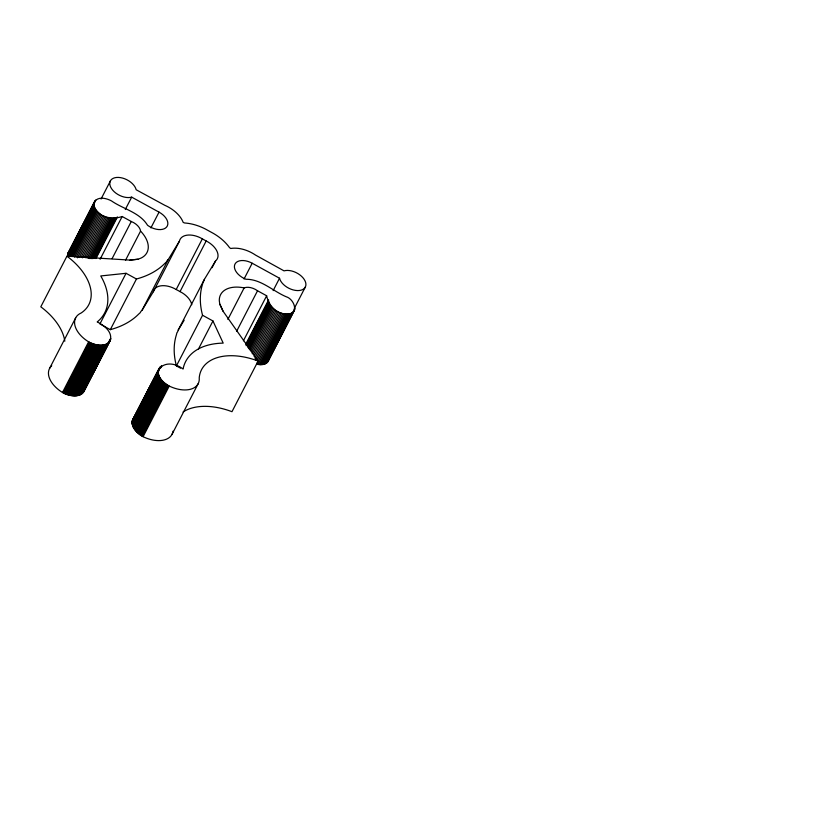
<?xml version="1.0" encoding="UTF-8"?>
<svg xmlns="http://www.w3.org/2000/svg" width="816" height="816" viewBox="0 0 816 816"><rect width="100%" height="100%" fill="white"/><g stroke="black" fill="none" stroke-linecap="round" stroke-linejoin="round"><path stroke-width="1.22" d="M173.033 431.164A25.602 15.443 27.3 0 1 143.096 436.703C136.751 433.49 128.255 424.646 134.11 417.547M94.646 201.409L94.085 205.969L67.952 256.612L68.105 252.858L94.646 201.409C98.665 196.238 106.529 198.257 111.466 200.899C123.236 209.11 139.709 212.364 147.574 225.308A14.29 8.619 27.3 0 0 166.546 227.123A14.29 8.619 27.3 0 0 159.038 212.14L131.692 197.135A14.29 8.619 27.3 0 1 111.598 188.731A14.29 8.619 27.3 0 1 118.473 177.419A14.29 8.619 27.3 0 1 136.17 189.751L164.761 205.285A25.541 15.412 27.3 0 1 183.192 222.411L184.6 222.982A36.261 21.869 27.3 0 1 205.459 229.051L213.557 233.498A36.261 21.869 27.3 0 1 229.52 247.625L230.744 248.492A25.541 15.412 27.3 0 1 255.561 255.102L284.019 270.861A14.29 8.619 27.3 0 1 304.103 279.256A14.29 8.619 27.3 0 1 297.238 290.567A14.29 8.619 27.3 0 1 279.531 278.236L252.185 263.231A14.29 8.619 27.3 0 0 234.773 264.547A14.29 8.619 27.3 0 0 245.922 279.256C261.171 279.113 272.881 291.108 286.212 296.759C294.025 298.952 299.523 313.436 288.017 313.997C277.001 314.609 268.617 305.929 266.648 295.769L257.54 290.771A11.587 6.987 27.3 0 0 244.137 287.905A30.722 18.533 27.3 0 0 219.31 300.788L219.779 304.093L223.054 311.202L258.121 361.049A56.763 34.241 27.3 0 0 199.226 377.91A25.602 15.443 27.3 0 1 169.238 386.05C145.758 373.269 164.995 355.103 183.07 369.046L183.172 368.536A74.633 45.023 27.3 0 1 223.196 343.118L212.945 320.963L202.552 315.262A121.482 73.277 27.3 0 1 202.541 284.182L203.051 282.163A17.86 10.781 27.3 0 0 204.357 279.398L215.557 260.947A17.86 10.781 27.3 0 0 206.183 240.965L202.337 238.853A17.86 10.781 27.3 0 0 179.449 241.138L168.229 259.58L142.086 310.223A17.86 10.781 27.3 0 0 140.219 312.691L138.638 314.119A121.482 73.277 27.3 0 1 110.313 329.654L99.919 323.952L126.062 273.299L136.456 279.001A121.482 73.277 27.3 0 0 164.781 263.466L166.362 262.038A17.86 10.781 27.3 0 1 168.229 259.58M84.691 388.569C83.008 398.759 68.962 396.505 62.475 392.476A25.602 15.443 27.3 0 1 51.01 366.425M83.732 391.833L110.14 340.7C113.098 332.143 103.918 325.176 97.186 321.932L97.614 321.596A74.633 45.023 27.3 0 0 100.756 275.951L126.062 273.299M268.678 359.836C267.383 364.946 260.834 365.313 256.622 364.14L282.764 313.497M68.105 252.858L69.697 250.685M67.85 253.725L95.176 200.685M70.278 249.563L75.511 239.425M76.673 237.181L87.71 215.791M90.607 210.171L95.839 200.042M94.085 205.969C98.063 217.393 111.935 220.075 122.165 216.505L131.274 221.493A11.587 6.987 27.3 0 1 140.576 231.101A30.722 18.533 27.3 0 1 141.26 257.978L138.016 259.233L129.907 260.1L66.943 256.173L40.8 306.816A56.763 34.241 27.3 0 1 64.811 341.2M67.738 254.643L93.881 204M67.769 255.612L93.911 204.959M68.85 256.52L94.401 206.999M69.88 256.428L94.86 208.039M71.053 256.346L95.452 209.08M101.051 199.022L110.344 181.019M72.349 256.255L96.166 210.11M73.766 256.142L97.002 211.13M74.705 257.132L97.94 212.109M76.337 256.938L98.991 213.047M77.469 257.825L100.123 213.935M79.254 257.519L101.327 214.751M81.11 257.142L102.602 215.506M82.426 257.815L103.918 216.169M84.364 257.275L105.274 216.76M85.731 257.764L106.641 217.25M87.108 258.152L108.018 217.637M88.475 258.437L109.385 217.923M89.811 258.621L110.731 218.107M91.117 258.692L112.027 218.178M92.361 258.652L113.271 218.137M93.534 258.509L114.454 217.994M94.636 258.254L115.546 217.739M95.635 257.897L116.545 217.382M95.951 258.56L117.443 216.923M125.297 209.508L131.692 197.135M100.082 259.274L122.165 216.505M49.572 368.424L75.715 317.771M112.098 258.641L131.274 221.493M125.48 260.355L140.576 231.101M62.475 392.476L88.618 341.833A25.602 15.443 27.3 0 1 81.029 313.069A56.763 34.241 27.3 0 0 66.943 256.173M63.301 392.914L89.444 342.261C95.605 345.372 105.713 347.616 110.14 340.7M64.138 393.322L90.28 342.679M64.994 393.71L91.127 343.057M150.909 227.888L159.038 212.14M65.851 394.057L91.994 343.414M66.718 394.383L92.851 343.74M67.585 394.679L93.728 344.026M68.452 394.944L94.595 344.291M69.319 395.168L95.462 344.525M70.186 395.372L96.329 344.719M71.053 395.536L97.196 344.882M71.9 395.668L98.042 345.015M72.746 395.76L98.889 345.117M73.573 395.821L99.715 345.178M74.389 395.852L100.531 345.209M75.184 395.842L101.327 345.199M75.959 395.801L102.102 345.158M110.313 329.654L136.456 279.001M76.714 395.729L102.857 345.086M77.449 395.617L103.591 344.974M78.152 395.474L104.295 344.831M78.826 395.301L104.968 344.648M79.478 395.087L105.621 344.444M80.101 394.852L106.233 344.199M80.682 394.577L106.825 343.924M81.233 394.271L107.375 343.618M81.743 393.934L107.885 343.281M82.222 393.567L110.252 339.048M85.231 388.028L89.872 379.032M91.035 376.778L98.012 363.273M99.164 361.019L102.071 355.388M103.234 353.144L110.782 338.507M82.661 393.179L110.69 339.089M83.416 392.312L110.558 339.64M142.086 310.223L153.306 291.781L179.449 241.138M153.306 291.781A17.86 10.781 27.3 0 1 176.195 289.507L202.337 238.853M191.76 304.735A17.86 10.781 27.3 0 0 180.04 291.608L206.183 240.965M180.571 368.189L176.409 365.905A121.482 73.277 27.3 0 1 176.399 334.825L176.909 332.816A17.86 10.781 27.3 0 0 178.214 330.052L204.357 279.398M132.539 419.903L159.181 368.24M132.355 420.434L159.854 367.322M132.223 420.995L160.252 366.904M132.121 421.566L160.691 366.517M132.08 422.158L158.212 371.515M160.007 368.393L161.17 366.149M212.068 267.699L215.557 260.947M132.07 422.77L158.212 372.116M160.517 368.067L161.68 365.813M132.121 423.382L158.253 372.739M132.202 424.014L158.345 373.371M132.335 424.657L158.477 374.003M132.518 425.299L158.661 374.656M132.733 425.952L158.875 375.309M133.008 426.605L159.14 375.962M133.314 427.268L159.457 376.625M133.661 427.931L159.803 377.278M134.059 428.584L160.201 377.941M134.487 429.247L160.63 378.593M134.956 429.889L161.099 379.246M135.466 430.532L161.609 379.889M136.017 431.174L162.16 380.521M136.598 431.797L162.741 381.154M137.21 432.409L163.353 381.766M137.853 433.01L163.996 382.367M138.526 433.592L164.669 382.949M139.23 434.163L165.373 383.52M139.964 434.714L166.097 384.071M140.709 435.244L166.852 384.601M176.409 365.905L202.552 315.262M141.484 435.754L167.627 385.111M142.28 436.244L168.422 385.591M143.096 436.703L169.238 386.05M198.421 349.095L212.945 320.963M244.055 278.99L252.185 263.231M227.878 319.423L244.137 287.905M171.972 434.449L198.115 383.806M236.63 331.286L257.54 290.771M243.413 340.782L266.648 295.769M273.146 290.618L279.531 278.236M245.973 343.75L268.627 299.86M246.004 344.719L268.658 300.829M246.177 345.719L268.831 301.828M247.075 345.627L269.147 302.858M247.534 346.667L269.606 303.899M248.115 347.708L270.198 304.939M248.839 348.748L270.912 305.98M249.665 349.758L271.748 306.989M250.614 350.737L272.687 307.969M251.654 351.676L273.737 308.907M252.215 353.685L274.87 309.794M253.419 354.511L276.073 310.61M254.113 356.388L277.348 311.365M254.847 358.183L278.664 312.038M255.622 359.887L280.021 312.62M256.989 360.376L281.387 313.109M258.121 361.049L231.979 411.692A56.763 34.241 27.3 0 0 183.049 412.009M257.989 364.426L284.131 313.783M259.335 364.609L285.478 313.966M260.63 364.681L286.773 314.038M261.875 364.65L288.017 313.997M263.058 364.497L289.19 313.854M264.149 364.242L290.292 313.599M265.149 363.885L291.292 313.242M294.321 308.356L305.368 286.967M266.047 363.426L292.189 312.783M266.832 362.875L294.933 308.275M267.495 362.233L294.821 309.193M268.025 361.508L294.566 310.06M178.214 330.052L184.141 320.28M138.016 259.233L129.907 260.1M88.618 341.833L89.444 342.261M176.195 289.507L180.04 291.608M223.054 311.202L219.779 304.093M51.357 366.058A25.602 15.443 27.3 0 1 51.734 365.711"/></g></svg>
